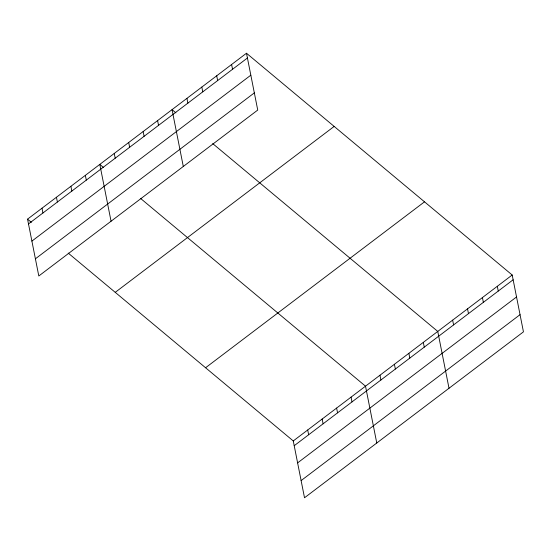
<?xml version="1.0" encoding="UTF-8"?>
<svg xmlns="http://www.w3.org/2000/svg" width="551" height="551" viewBox="0 0 551 551"><rect width="100%" height="100%" fill="white"/><g stroke="black" fill="none" stroke-linecap="round" stroke-linejoin="round"><path stroke-width="0.83" d="M246.483 53.233L257.737 110.062L38.804 275.989L27.55 219.153L246.483 53.233L512.196 275.011L523.45 331.847L304.517 497.767L293.263 440.938L68.214 253.095M28.494 223.926L247.427 58M31.896 241.104L250.829 75.184M35.402 258.805L254.335 92.885M115.235 292.347L334.168 126.42M205.578 367.751L424.511 201.824M293.263 440.938L512.196 275.011M294.206 445.704L513.139 279.777M297.609 462.888L516.542 296.961M301.115 480.589L520.048 314.662M175.859 112.831L172.05 109.649L183.297 166.478M212.714 143.591L437.756 331.426L449.01 388.255M103.609 167.58L99.8 164.398L111.054 221.233M140.464 198.346L365.513 386.182L376.767 443.011M27.55 219.153L31.366 222.335M497.312 286.293L498.256 291.066M482.421 297.574L483.365 302.347M467.537 308.863L468.481 313.629M452.647 320.145L453.59 324.911M423.313 342.378L424.256 347.144M408.863 353.329L409.806 358.095M394.413 364.28L395.356 369.046M379.963 375.231L380.906 379.997M351.063 397.133L352.006 401.899M336.613 408.084L337.556 412.851M322.163 419.035L323.106 423.802M307.713 429.987L308.656 434.753M231.599 64.515L232.543 69.281M216.708 75.797L217.652 80.563M201.824 87.079L202.768 91.852M186.934 98.36L187.877 103.133M157.6 120.6L158.543 125.366M143.15 131.551L144.093 136.317M128.7 142.502L129.643 147.269M114.25 153.453L115.193 158.22M85.35 175.349L86.293 180.122M70.9 186.3L71.844 191.073M56.45 197.251L57.394 202.024M42 208.202L42.944 212.975"/></g></svg>
